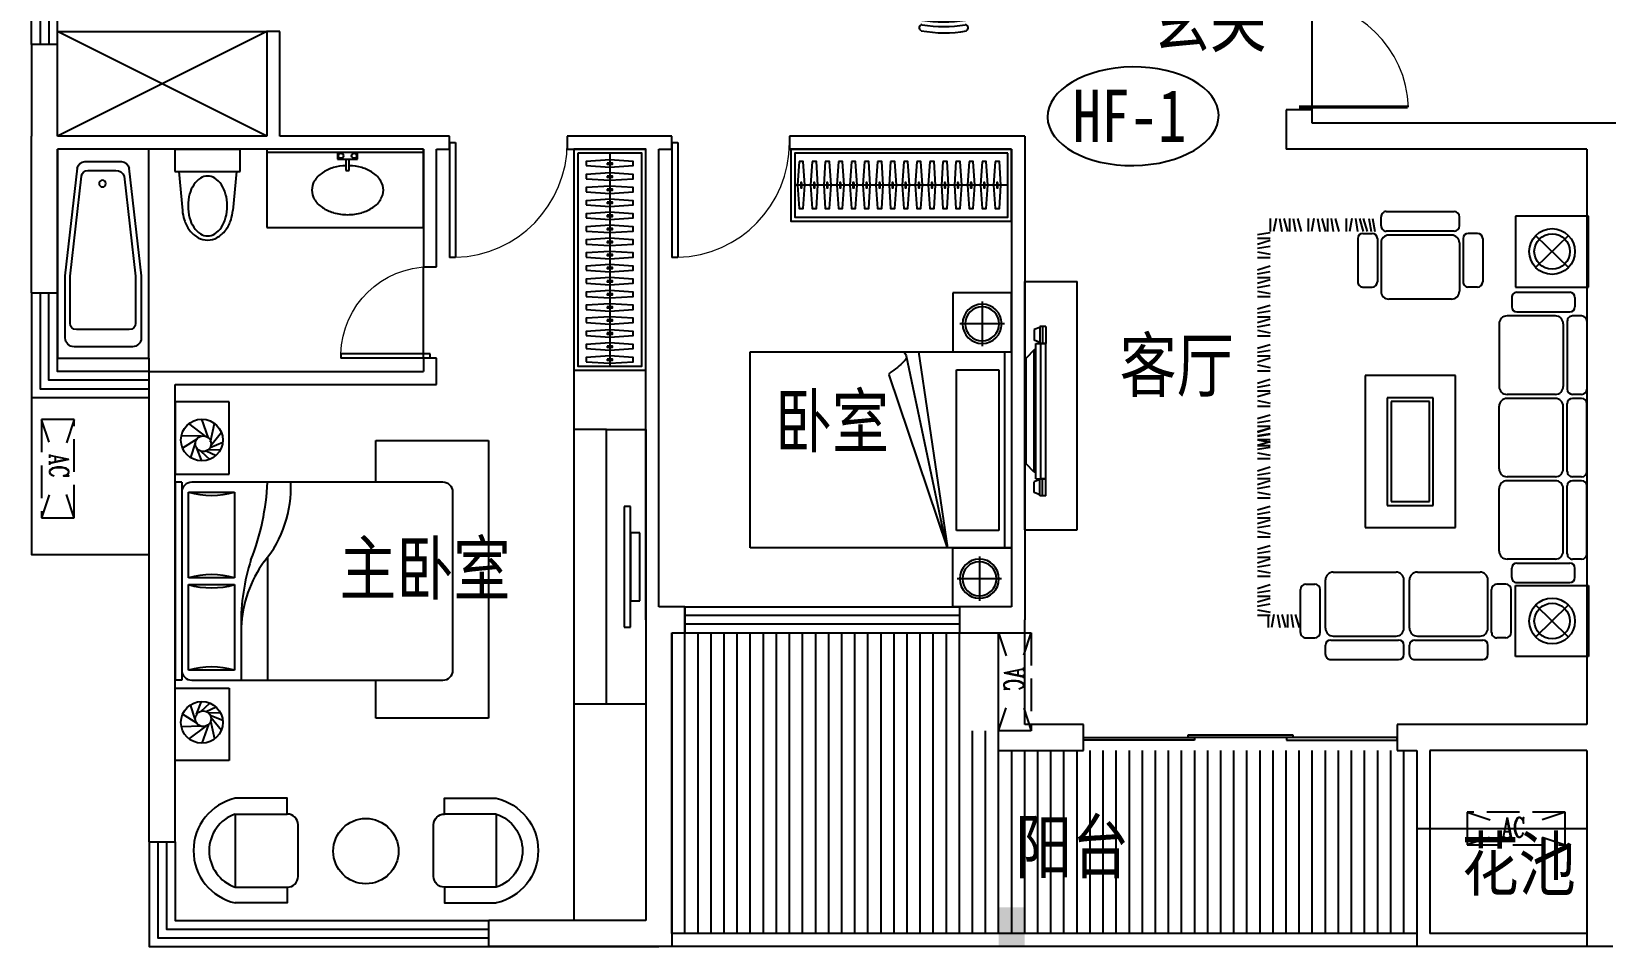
# Model space of a CAD drawing. Extents: x -515648 to -491648, y -675446 to -661846.
# Drawn here: x -515648 to -503604, y -675446 to -668446 of the extents above; entities that cross this region are included whole.
import ezdxf
from ezdxf.enums import TextEntityAlignment as Align

# ---------------------------------------------------------------- set-up
doc = ezdxf.new("R2010")
doc.units = 0
doc.header["$LTSCALE"] = 1000
doc.header["$MEASUREMENT"] = 0
doc.linetypes.add('DASH', pattern=[0.35, 0.25, -0.1])
doc.layers.get('0').update_dxf_attribs({"linetype": 'CONTINUOUS'})
for name, color, linetype in [('BATH', 8, 'CONTINUOUS'), ('F', 8, 'CONTINUOUS'), ('FURNITURE', 8, 'CONTINUOUS'), ('Furniture(家具)', 8, 'CONTINUOUS'), ('KT', 5, 'DASH'), ('KTIAO', 124, 'CONTINUOUS'), ('LVTRY', 187, 'CONTINUOUS'), ('PUB_TEXT', 7, 'CONTINUOUS'), ('WALL', 2, 'CONTINUOUS'), ('WINDOW', 4, 'CONTINUOUS'), ('家具1', 135, 'CONTINUOUS'), ('屋顶轮廓阳台', 5, 'CONTINUOUS')]:
    doc.layers.add(name, color=color, linetype=linetype)
doc.styles.add('-黑体', font='simhei.ttf', dxfattribs={"width": 0.8})
doc.styles.add('_ROMANC', font='ROMANC', dxfattribs={"width": 0.7})
doc.styles.add('DIM_FONT', font='ZBTXT.shx', dxfattribs={"width": 0.8})
doc.styles.add('黑体', font='simhei.ttf')

# ---------------------------------------------------------------- blocks, each defined once
blk = doc.blocks.new('A$C67170A1A')
for p, q in [((0, 2200), (0, 300)), ((1, 2200), (400, 2200)), ((400, 2200), (400, 300)), ((116, 1933), (71, 1915)), ((161, 1940), (116, 1940)), ((116, 1940), (116, 1810)), ((137, 1940), (137, 1810)), ((161, 1940), (161, 1810)), ((71, 1915), (71, 1834)), ((116, 1817), (71, 1834)), ((86, 1810), (86, 775)), ((86, 1810), (161, 1810)), ((161, 1810), (116, 1810)), ((123, 1810), (123, 775)), ((161, 1810), (161, 775)), ((73, 1761), (11, 1697)), ((11, 1697), (11, 888)), ((73, 1761), (73, 823)), ((86, 1761), (73, 1761)), ((73, 823), (11, 888)), ((116, 768), (71, 750)), ((71, 669), (71, 750)), ((86, 823), (73, 823)), ((86, 775), (161, 775)), ((161, 775), (116, 775)), ((116, 645), (116, 775)), ((137, 645), (137, 775)), ((161, 645), (161, 775)), ((116, 652), (71, 669)), ((161, 645), (116, 645)), ((0, 300), (400, 300))]:
    blk.add_line(p, q)
blk = doc.blocks.new('A$C15BD04F5')
at = {"layer": 'F'}
for p, q in [((0, 2861), (0, 3404)), ((0, 3404), (558, 3404)), ((558, 3404), (558, 2861)), ((770, 3388), (770, 3318)), ((1330, 3428), (810, 3428)), ((1370, 3388), (1370, 3318)), ((1413, 3388), (1413, 3318)), ((1973, 3428), (1453, 3428)), ((2013, 3388), (2013, 3318)), ((405, 3255), (153, 3010)), ((153, 3255), (405, 3010)), ((632, 3261), (702, 3261)), ((1330, 3278), (810, 3278)), ((1973, 3278), (1453, 3278)), ((2164, 3261), (2094, 3261)), ((592, 3221), (592, 2891)), ((742, 3221), (742, 2891)), ((770, 3188), (770, 2818)), ((1310, 3248), (830, 3248)), ((1370, 3188), (1370, 2818)), ((1413, 3188), (1413, 2818)), ((1953, 3248), (1473, 3248)), ((2013, 3188), (2013, 2818)), ((2054, 3221), (2054, 2891)), ((2204, 3221), (2204, 2891)), ((2244, 3083), (2215, 3181)), ((2276, 3083), (2259, 3181)), ((2304, 3083), (2304, 3181)), ((2348, 3083), (2319, 3181)), ((2380, 3083), (2363, 3181)), ((2407, 3083), (2426, 3181)), ((2451, 3083), (2451, 3181)), ((2533, 3089), (2435, 3089)), ((2533, 3046), (2435, 3065)), ((2533, 3018), (2435, 3002)), ((2533, 2987), (2435, 2958)), ((2533, 2943), (2435, 2943)), ((2533, 2914), (2435, 2898)), ((558, 2861), (0, 2861)), ((104, 2799), (104, 2729)), ((548, 2839), (144, 2839)), ((588, 2799), (588, 2729)), ((632, 2851), (702, 2851)), ((2164, 2851), (2094, 2851)), ((2533, 2883), (2435, 2854)), ((2533, 2789), (2435, 2789)), ((53, 2659), (123, 2659)), ((548, 2689), (144, 2689)), ((254, 2659), (624, 2659)), ((1310, 2758), (830, 2758)), ((1953, 2758), (1473, 2758)), ((2533, 2746), (2435, 2765)), ((2533, 2718), (2435, 2702)), ((2533, 2687), (2435, 2658)), ((13, 2619), (13, 2099)), ((163, 2619), (163, 2099)), ((194, 2599), (194, 2119)), ((684, 2599), (684, 2119)), ((2533, 2643), (2435, 2643)), ((2533, 2614), (2435, 2598)), ((2533, 2583), (2435, 2554)), ((1018, 2418), (1018, 1254)), ((1710, 2418), (1018, 2418)), ((1710, 1254), (1710, 2418)), ((2533, 2489), (2435, 2489)), ((2533, 2446), (2435, 2465)), ((2533, 2418), (2435, 2402)), ((2533, 2387), (2435, 2358)), ((2533, 2343), (2435, 2343)), ((2533, 2314), (2435, 2298)), ((1188, 2248), (1188, 1424)), ((1540, 2248), (1188, 2248)), ((1218, 2218), (1218, 1454)), ((1510, 2218), (1218, 2218)), ((1510, 1454), (1510, 2218)), ((1540, 1424), (1540, 2248)), ((2533, 2283), (2435, 2254)), ((2533, 2189), (2435, 2189)), ((53, 2059), (123, 2059)), ((254, 2059), (624, 2059)), ((2533, 2146), (2435, 2165)), ((2533, 2118), (2435, 2102)), ((2533, 2087), (2435, 2058)), ((13, 1989), (13, 1469)), ((53, 2029), (123, 2029)), ((163, 1989), (163, 1469)), ((194, 1969), (194, 1489)), ((254, 2029), (624, 2029)), ((684, 1969), (684, 1489)), ((2533, 2043), (2435, 2043)), ((2533, 2014), (2435, 1998)), ((2533, 1983), (2435, 1954)), ((2533, 1889), (2435, 1889)), ((2533, 1846), (2435, 1865)), ((2533, 1818), (2435, 1802)), ((2533, 1789), (2435, 1789)), ((2533, 1787), (2435, 1758)), ((2533, 1746), (2435, 1765)), ((2533, 1743), (2435, 1743)), ((2533, 1718), (2435, 1702)), ((2533, 1714), (2435, 1698)), ((2533, 1687), (2435, 1658)), ((2533, 1683), (2435, 1654)), ((2533, 1643), (2435, 1643)), ((2533, 1614), (2435, 1598)), ((2533, 1583), (2435, 1554)), ((1218, 1454), (1510, 1454)), ((2533, 1489), (2435, 1489)), ((2533, 1446), (2435, 1465)), ((13, 839), (13, 1359)), ((53, 1430), (123, 1430)), ((53, 1399), (123, 1399)), ((163, 839), (163, 1359)), ((194, 859), (194, 1339)), ((254, 1430), (624, 1430)), ((254, 1399), (624, 1399)), ((684, 859), (684, 1339)), ((1188, 1424), (1540, 1424)), ((2533, 1416), (2435, 1387)), ((2533, 1371), (2435, 1371)), ((2533, 1343), (2435, 1326)), ((1018, 1254), (1710, 1254)), ((2533, 1312), (2435, 1283)), ((2533, 1218), (2435, 1218)), ((2533, 1174), (2435, 1193)), ((2533, 1149), (2435, 1120)), ((2533, 1105), (2435, 1105)), ((2533, 1076), (2435, 1060)), ((2533, 1045), (2435, 1016)), ((2533, 951), (2435, 951)), ((2533, 908), (2435, 927)), ((2533, 881), (2435, 864)), ((2533, 849), (2435, 820)), ((53, 799), (123, 799)), ((104, 658), (104, 728)), ((548, 768), (144, 768)), ((254, 799), (624, 799)), ((588, 658), (588, 728)), ((2533, 805), (2435, 805)), ((2533, 776), (2435, 760)), ((2533, 745), (2435, 716)), ((548, 618), (144, 618)), ((988, 240), (988, 610)), ((1048, 670), (1528, 670)), ((1588, 240), (1588, 610)), ((2533, 651), (2435, 651)), ((2533, 608), (2435, 627)), ((0, 578), (0, 35)), ((558, 578), (0, 578)), ((558, 35), (558, 578)), ((810, 207), (810, 538)), ((850, 578), (920, 578)), ((960, 207), (960, 538)), ((1616, 207), (1616, 538)), ((1726, 578), (1656, 578)), ((1766, 207), (1766, 538)), ((2533, 581), (2435, 564)), ((2533, 549), (2435, 520)), ((2533, 505), (2435, 505)), ((153, 184), (405, 429)), ((405, 184), (153, 429)), ((2533, 476), (2435, 460)), ((2533, 445), (2435, 416)), ((2533, 351), (2435, 351)), ((2533, 308), (2435, 327)), ((2533, 281), (2435, 264)), ((2533, 249), (2435, 220)), ((850, 167), (920, 167)), ((1028, 150), (1548, 150)), ((1048, 180), (1528, 180)), ((1652, 54), (1635, 152)), ((1726, 167), (1656, 167)), ((1680, 54), (1663, 152)), ((1724, 54), (1695, 152)), ((1752, 54), (1724, 152)), ((1784, 54), (1767, 152)), ((1811, 54), (1830, 152)), ((1855, 54), (1855, 152)), ((1938, 54), (1910, 152)), ((1970, 54), (1953, 152)), ((1998, 54), (1998, 152)), ((2042, 54), (2014, 152)), ((2074, 54), (2057, 152)), ((2101, 54), (2120, 152)), ((2145, 54), (2145, 152)), ((2228, 54), (2200, 152)), ((2260, 54), (2243, 152)), ((2288, 54), (2288, 152)), ((2332, 54), (2304, 152)), ((2364, 54), (2347, 152)), ((2391, 54), (2410, 152)), ((2533, 205), (2435, 205)), ((2533, 176), (2435, 160)), ((2435, 54), (2435, 152)), ((0, 35), (558, 35)), ((988, 110), (988, 40)), ((1588, 110), (1588, 40)), ((1548, 0), (1028, 0))]:
    blk.add_line(p, q, dxfattribs=at)
for centre, radius in [((279, 3133), 175), ((279, 3133), 136), ((279, 306), 175), ((279, 306), 136)]:
    blk.add_circle(centre, radius, dxfattribs=at)
for centre, radius, start, end in [((810, 3388), 40, 90, 180), ((1330, 3388), 40, 360, 90), ((1453, 3388), 40, 90, 180), ((1973, 3388), 40, 360, 90), ((632, 3221), 40, 90, 180), ((702, 3221), 40, 360, 90), ((810, 3318), 40, 180, 270), ((1330, 3318), 40, 270, 360), ((1453, 3318), 40, 180, 270), ((1973, 3318), 40, 270, 360), ((2094, 3221), 40, 90, 180), ((2164, 3221), 40, 360, 90), ((830, 3188), 60, 90, 180), ((1310, 3188), 60, 360, 90), ((1473, 3188), 60, 90, 180), ((1953, 3188), 60, 360, 90), ((632, 2891), 40, 180, 270), ((702, 2891), 40, 270, 360), ((2094, 2891), 40, 180, 270), ((2164, 2891), 40, 270, 360), ((144, 2799), 40, 90, 180), ((548, 2799), 40, 360, 90), ((830, 2818), 60, 180, 270), ((1310, 2818), 60, 270, 360), ((1473, 2818), 60, 180, 270), ((1953, 2818), 60, 270, 360), ((53, 2619), 40, 90, 180), ((144, 2729), 40, 180, 270), ((123, 2619), 40, 360, 90), ((254, 2599), 60, 90, 180), ((548, 2729), 40, 270, 360), ((624, 2599), 60, 360, 90), ((53, 2099), 40, 180, 270), ((123, 2099), 40, 270, 360), ((254, 2119), 60, 180, 270), ((624, 2119), 60, 270, 360), ((53, 1989), 40, 90, 180), ((123, 1989), 40, 360, 90), ((254, 1969), 60, 90, 180), ((624, 1969), 60, 360, 90), ((53, 1470), 40, 180, 270), ((123, 1470), 40, 270, 360), ((254, 1490), 60, 180, 270), ((624, 1490), 60, 270, 360), ((53, 1359), 40, 90, 180), ((123, 1359), 40, 0, 90), ((254, 1339), 60, 90, 180), ((624, 1339), 60, 0, 90), ((254, 859), 60, 180, 270), ((624, 859), 60, 270, 0), ((53, 839), 40, 180, 270), ((144, 728), 40, 90, 180), ((123, 839), 40, 270, 0), ((548, 728), 40, 0, 90), ((144, 658), 40, 180, 270), ((548, 658), 40, 270, 0), ((1048, 610), 60, 90, 180), ((1528, 610), 60, 360, 90), ((850, 538), 40, 90, 180), ((920, 538), 40, 360, 90), ((1656, 538), 40, 90, 180), ((1726, 538), 40, 360, 90), ((850, 207), 40, 180, 270), ((920, 207), 40, 270, 360), ((1048, 240), 60, 180, 270), ((1028, 110), 40, 90, 180), ((1528, 240), 60, 270, 360), ((1548, 110), 40, 360, 90), ((1656, 207), 40, 180, 270), ((1726, 207), 40, 270, 360), ((1028, 40), 40, 180, 270), ((1548, 40), 40, 270, 0)]:
    blk.add_arc(centre, radius, start, end, dxfattribs=at)
blk = doc.blocks.new('A$C01E022E6')
at = {"layer": 'FURNITURE'}
for p, q in [((375, 1664), (375, 1858)), ((427, 1664), (427, 1858)), ((890, 1664), (890, 1858)), ((942, 1664), (942, 1858)), ((412, 314), (412, 159)), ((463, 314), (463, 159)), ((927, 314), (927, 159)), ((979, 314), (979, 159))]:
    blk.add_line(p, q, dxfattribs=at)
blk.add_lwpolyline([(1113, 1664), (289, 1664), (289, 314), (1113, 314)], close=True, dxfattribs=at)
for centre, radius, start, end in [((502, 1888), 49.1, 98.5308, 170.3803), ((495, 1995), 23.8, 116.0097, 268.0251), ((662, 1076), 957, 79.6214, 100.6257), ((658, 849), 1101, 81.4206, 98.5772), ((660, 878), 1107, 81.4608, 98.5749), ((815, 1888), 49, 8.6732, 81.3268), ((821, 1996), 24.7, 275.7106, 57.991), ((401, 1858), 25.9, 360, 180), ((1529, 1731), 1088, 171.2834, 183.52), ((-213, 1732), 1089, 356.4443, 8.6674), ((916, 1858), 25.9, 360, 180), ((941, 1311), 957, 169.3743, 190.3786), ((23, 1478), 23.8, 1.9749, 153.9903), ((1140, 1313), 1107, 171.4251, 188.5392), ((1169, 1315), 1101, 171.4228, 188.5794), ((130, 1471), 49.1, 99.6197, 171.4692), ((287, 444), 1088, 89.8693, 98.7166), ((1135, 464), 1088, 81.2834, 91.174), ((1292, 1491), 49.1, 8.5308, 80.3803), ((253, 1335), 1101, 351.4206, 8.5772), ((1400, 1498), 23.8, 26.0097, 178.0251), ((282, 1333), 1107, 351.4608, 8.5749), ((481, 1331), 957, 349.6214, 10.6257), ((22, 1152), 24.7, 212.009, 354.2894), ((129, 1158), 49, 188.6732, 261.3268), ((286, 2186), 1089, 261.3326, 270.1694), ((1136, 2206), 1089, 268.7882, 278.6674), ((1293, 1178), 49, 278.6732, 351.3268), ((1400, 1172), 24.7, 185.7106, 327.991), ((1135, -226), 1088, 81.2834, 91.174), ((1292, 802), 49.1, 8.5308, 80.3803), ((941, 621), 957, 169.3743, 190.3786), ((23, 788), 23.8, 1.9749, 153.9903), ((1140, 624), 1107, 171.4251, 188.5392), ((1169, 625), 1101, 171.4228, 188.5794), ((130, 782), 49.1, 99.6197, 171.4692), ((287, -246), 1088, 89.8693, 98.7166), ((253, 645), 1101, 351.4206, 8.5772), ((1400, 808), 23.8, 26.0097, 178.0251), ((282, 644), 1107, 351.4608, 8.5749), ((481, 641), 957, 349.6214, 10.6257), ((22, 463), 24.7, 212.009, 354.2894), ((129, 469), 49, 188.6732, 261.3268), ((286, 1497), 1089, 261.3326, 270.1694), ((1136, 1517), 1089, 268.7882, 278.6674), ((1293, 489), 49, 278.6732, 351.3268), ((1400, 483), 24.7, 185.7106, 327.991), ((1566, 287), 1088, 178.5605, 188.7166), ((-176, 286), 1089, 351.3326, 1.4771), ((438, 159), 25.9, 180, 360), ((539, 130), 49.1, 189.6197, 261.4692), ((852, 129), 49, 278.6732, 351.3268), ((953, 159), 25.9, 180, 360), ((532, 23), 23.8, 91.9749, 243.9903), ((699, 941), 957, 259.3743, 280.3786), ((695, 1169), 1101, 261.4228, 278.5794), ((697, 1140), 1107, 261.4251, 278.5392), ((858, 22), 24.7, 302.009, 84.2894)]:
    blk.add_arc(centre, radius, start, end, dxfattribs=at)
blk = doc.blocks.new('A$C421B5896')
at = {"layer": 'WALL', "xscale": -1, "rotation": 90.00209809128175}
blk.add_blockref('A$C01E022E6', (2018, 1422), dxfattribs=at)
blk = doc.blocks.new('_E14QGU')
for p, q in [((-720, 825), (0, 825)), ((-720, -825), (-720, 825)), ((0, 825), (0, -825)), ((-563, 674), (-660, -174)), ((-215, 727), (-504, 727)), ((-238, 657), (-460, 657)), ((-60, -174), (-156, 674)), ((-526, 612), (-616, -177)), ((-99, -177), (-188, 612)), ((-660, -174), (-660, -664)), ((-616, -177), (-616, -548)), ((-99, -548), (-99, -177)), ((-60, -664), (-60, -174)), ((-566, -598), (-149, -598)), ((-590, -734), (-130, -734)), ((0, -825), (-720, -825))]:
    blk.add_line(p, q)
blk.add_circle((-354, 554), 27.1)
for centre, radius, start, end in [((-504, 667), 60, 90, 173.7376), ((-462, 589), 67.7, 88.5078, 159.8364), ((-238, 607), 50, 6.4447, 90), ((-215, 667), 60, 6.2081, 90), ((-566, -548), 50, 180, 270), ((-149, -548), 50, 270, 360), ((-590, -664), 70, 180, 270), ((-130, -664), 70, 270, 360)]:
    blk.add_arc(centre, radius, start, end)
at = {"style": 'DIM_FONT', "width": 0.8, "flags": 9}
for tag in ['XSIZE', 'YSIZE']:
    blk.add_attdef(tag, (0, 0), '', height=0.5, dxfattribs=at)
blk = doc.blocks.new('A$C25F37408')
at = {"layer": 'BATH', "linetype": 'ByBlock'}
for p, q in [((524, 500), (524, 0)), ((695, 500), (524, 500)), ((695, 500), (695, 0)), ((524, 470), (227, 443)), ((524, 30), (227, 57)), ((524, 0), (695, 0))]:
    blk.add_line(p, q, dxfattribs=at)
blk.add_lwpolyline([(227, 443, 0.05322), (156, 429, 0.086125), (75, 388, 0.105969), (18, 322, 0.126081), (0, 250, 0.126081), (18, 179, 0.105969), (75, 113, 0.086125), (156, 71, 0.05322), (227, 57, 0.075938)], format="xyb", dxfattribs=at)
blk.add_lwpolyline([(489, 250, 0.141682), (474, 304, 0.107159), (422, 356, 0.079005), (352, 388, 0.066459), (261, 400, 0.066459), (169, 388, 0.079005), (99, 356, 0.107159), (47, 304, 0.141682), (32, 250, 0.141682), (47, 196, 0.107159), (99, 144, 0.079005), (169, 112, 0.066459), (261, 100, 0.066459), (352, 112, 0.079005), (422, 144, 0.107159), (474, 196, 0.141682)], format="xyb", close=True, dxfattribs=at)
blk = doc.blocks.new('*U35')
blk.add_line((-970, -275), (660, -275))
for points in [[(-1000, 0), (690, 0), (690, -550), (-1000, -550)], [(-970, -30), (660, -30), (660, -520), (-970, -520)]]:
    blk.add_lwpolyline(points, close=True)
at = {"elevation": 0}
for points in [[(-874, -95), (-862, -275), (-874, -455), (-906, -455), (-918, -275), (-906, -95)], [(-774, -95), (-762, -275), (-774, -455), (-806, -455), (-818, -275), (-806, -95)], [(-674, -95), (-662, -275), (-674, -455), (-706, -455), (-718, -275), (-706, -95)], [(-574, -95), (-562, -275), (-574, -455), (-606, -455), (-618, -275), (-606, -95)], [(-474, -95), (-462, -275), (-474, -455), (-506, -455), (-518, -275), (-506, -95)], [(-374, -95), (-362, -275), (-374, -455), (-406, -455), (-418, -275), (-406, -95)], [(-274, -95), (-262, -275), (-274, -455), (-306, -455), (-318, -275), (-306, -95)], [(-174, -95), (-162, -275), (-174, -455), (-206, -455), (-218, -275), (-206, -95)], [(-74, -95), (-62, -275), (-74, -455), (-106, -455), (-118, -275), (-106, -95)], [(26, -95), (38, -275), (26, -455), (-6, -455), (-18, -275), (-6, -95)], [(126, -95), (138, -275), (126, -455), (94, -455), (82, -275), (94, -95)], [(226, -95), (238, -275), (226, -455), (194, -455), (182, -275), (194, -95)], [(326, -95), (338, -275), (326, -455), (294, -455), (282, -275), (294, -95)], [(426, -95), (438, -275), (426, -455), (394, -455), (382, -275), (394, -95)], [(526, -95), (538, -275), (526, -455), (494, -455), (482, -275), (494, -95)], [(626, -95), (638, -275), (626, -455), (594, -455), (582, -275), (594, -95)]]:
    blk.add_lwpolyline(points, close=True, dxfattribs=at)
at = {"ltscale": 15, "elevation": 0}
for points in [[(-894, -255), (-886, -255), (-886, -295), (-894, -295)], [(-794, -255), (-786, -255), (-786, -295), (-794, -295)], [(-694, -255), (-686, -255), (-686, -295), (-694, -295)], [(-594, -255), (-586, -255), (-586, -295), (-594, -295)], [(-494, -255), (-486, -255), (-486, -295), (-494, -295)], [(-394, -255), (-386, -255), (-386, -295), (-394, -295)], [(-294, -255), (-286, -255), (-286, -295), (-294, -295)], [(-194, -255), (-186, -255), (-186, -295), (-194, -295)], [(-94, -255), (-86, -255), (-86, -295), (-94, -295)], [(6, -255), (14, -255), (14, -295), (6, -295)], [(106, -255), (114, -255), (114, -295), (106, -295)], [(206, -255), (214, -255), (214, -295), (206, -295)], [(306, -255), (314, -255), (314, -295), (306, -295)], [(406, -255), (414, -255), (414, -295), (406, -295)], [(506, -255), (514, -255), (514, -295), (506, -295)], [(606, -255), (614, -255), (614, -295), (606, -295)]]:
    blk.add_lwpolyline(points, close=True, dxfattribs=at)
blk = doc.blocks.new('双人床3')
for p, q in [((0, 1200), (450, 1200)), ((0, 750), (0, 1200)), ((226, 1134), (226, 794)), ((450, 1200), (450, 750)), ((56, 963), (396, 964)), ((0, 750), (0, -750)), ((450, 750), (0, 750)), ((2000, 750), (0, 750)), ((56, 750), (56, -750)), ((713, 750), (490, -750)), ((2000, -750), (2000, 750)), ((98, 613), (98, -616)), ((422, 613), (98, 613)), ((422, -616), (422, 613)), ((807, 720), (507, -709)), ((490, -750), (936, 575)), ((98, -616), (422, -616)), ((450, -750), (0, -750)), ((0, -750), (0, -1200)), ((0, -750), (2000, -750)), ((0, -750), (2000, -750)), ((0, -750), (170, -750)), ((247, -816), (247, -1156)), ((450, -1200), (450, -750)), ((77, -986), (417, -986)), ((0, -1200), (450, -1200))]:
    blk.add_line(p, q)
for centre, radius in [((226, 964), 150), ((226, 964), 130), ((247, -986), 150), ((247, -986), 130)]:
    blk.add_circle(centre, radius)
for centre, radius, start, end in [((845, 711), 39.3, 98.3142, 235.2303), ((1256, 1096), 602, 223.8941, 237.4565), ((927, 580), 10, 330.9519, 57.4565)]:
    blk.add_arc(centre, radius, start, end)
blk = doc.blocks.new('KTIAO')
at = {"layer": 'KTIAO', "linetype": 'DASH'}
for p, q in [((0, 0), (177, -59)), ((0, 0), (0, -250)), ((750, 0), (0, 0)), ((750, 0), (573, -59)), ((750, -250), (750, 0)), ((172, -193), (0, -250)), ((575, -192), (750, -250)), ((0, -250), (750, -250))]:
    blk.add_line(p, q, dxfattribs=at)
at = {"layer": 'KTIAO', "style": '_ROMANC', "width": 0.7}
blk.add_text('AC', height=148.6, rotation=360, dxfattribs=at).set_placement((261, -190))
at = {"layer": 'KTIAO', "style": 'DIM_FONT', "width": 0.6, "flags": 9}
for tag in ['XSIZE', 'YSIZE']:
    blk.add_attdef(tag, (0, -250), '', height=0.5, rotation=360, dxfattribs=at)
blk = doc.blocks.new('$plan$00001049')
at = {"linetype": 'Continuous'}
for p, q in [((280, 0), (-280, 0)), ((-280, -397.68), (-280, -397.656)), ((-197.68, -480), (197.68, -480)), ((280, -397.68), (280, -397.656))]:
    blk.add_line(p, q, dxfattribs=at)
for points in [[(-280, 0), (-280, 0), (-280, -397.656), (-400, -397.656), (-400, 0)], [(280, 0), (280, 0), (280, -397.656), (400, -397.656), (400, 0)]]:
    blk.add_lwpolyline(points, dxfattribs=at)
for centre, radius, start, end in [((0, -90), 410, 12.68038, 167.3196), ((0, -96), 296, 18.92464, 161.0754), ((-197.68, -397.68), 82.32, 180, 270), ((197.68, -397.68), 82.32, 270, 0)]:
    blk.add_arc(centre, radius, start, end, dxfattribs=at)
blk = doc.blocks.new('电视柜4')
at = {"layer": 'Furniture(家具)'}
for p, q in [((-300, -1050), (-300, 1050)), ((-300, 1050), (0, 1050)), ((0, 1050), (0, -1050)), ((-117, 461), (-165, 461)), ((-165, 461), (-165, -461)), ((-117, -461), (-117, 461)), ((-44, 261), (-117, 261)), ((-117, 261), (-117, -261)), ((-44, -261), (-44, 261)), ((-117, -261), (-44, -261)), ((-165, -461), (-117, -461)), ((0, -1050), (-300, -1050))]:
    blk.add_line(p, q, dxfattribs=at)
blk = doc.blocks.new('双人床4')
at = {"layer": 'Furniture(家具)'}
for p, q in [((412, 1372), (0, 1372)), ((0, 1372), (0, 819)), ((412, 819), (412, 1372)), ((234, 1108), (105, 1206)), ((255, 1095), (203, 1240)), ((271, 1067), (301, 1207)), ((199, 1110), (48, 1113)), ((165, 1086), (57, 1018)), ((272, 1039), (353, 1140)), ((154, 1056), (116, 947)), ((164, 1018), (201, 920)), ((199, 993), (264, 932)), ((238, 997), (313, 962)), ((254, 1007), (345, 1004)), ((267, 1024), (364, 1064)), ((1535, 1077), (2397, 1077)), ((1535, 757), (1535, 1077)), ((2397, 1077), (2397, -1047)), ((0, 819), (412, 819)), ((50, 757), (0, 757)), ((0, 757), (0, -757)), ((50, 757), (50, -757)), ((2049, 757), (126, 757)), ((101, 681), (454, 681)), ((101, 25), (101, 681)), ((454, 681), (454, 25)), ((2124, -681), (2124, 681)), ((707, 177), (707, -757)), ((454, 25), (101, 25)), ((101, -25), (454, -25)), ((101, -681), (101, -25)), ((454, -25), (454, -681)), ((505, -341), (505, -757)), ((454, -681), (101, -681)), ((50, -757), (0, -757)), ((0, -819), (412, -819)), ((0, -1372), (0, -819)), ((126, -757), (2049, -757)), ((412, -819), (412, -1372)), ((1535, -1047), (1535, -757)), ((154, -1056), (116, -947)), ((164, -1018), (201, -920)), ((199, -993), (264, -932)), ((238, -997), (313, -962)), ((165, -1086), (57, -1018)), ((254, -1007), (345, -1004)), ((267, -1024), (364, -1064)), ((271, -1067), (301, -1207)), ((272, -1039), (353, -1140)), ((2397, -1047), (1535, -1047)), ((199, -1110), (48, -1113)), ((234, -1108), (105, -1206)), ((255, -1095), (203, -1240)), ((412, -1372), (0, -1372))]:
    blk.add_line(p, q, dxfattribs=at)
for centre, radius in [((204, 1080), 160), ((214, 1052), 60), ((204, -1080), 160), ((214, -1052), 60)]:
    blk.add_circle(centre, radius, dxfattribs=at)
for centre, radius, start, end in [((126, 681), 75.7, 90, 180), ((-1149, 842), 1857, 338.5931, 357.384), ((-6, 719), 892, 320.4539, 2.4327), ((2049, 681), 75.7, 0, 90), ((278, 1287), 631, 253.7398, 286.2602), ((2088, -320), 1584, 162.1966, 180.7418), ((1432, -394), 928, 143.9597, 177.4602), ((278, -580), 631, 73.7398, 106.2602), ((278, 580), 631, 253.7398, 286.2602), ((126, -681), 75.7, 180, 270), ((278, -1287), 631, 73.7398, 106.2602), ((2049, -681), 75.7, 270, 0)]:
    blk.add_arc(centre, radius, start, end, dxfattribs=at)
blk = doc.blocks.new('$DorLib2D$00000025')
at = {"const_width": 0.02}
for points in [[(0.481, -0.001), (0.481, 0.691)], [(-0.481, 0.001), (-0.481, 0.308)]]:
    blk.add_lwpolyline(points, dxfattribs=at)
at = {"lineweight": 13}
for centre, radius, start, end in [((0.505, -0.002), 0.699, 91.9397, 179.7238), ((-0.501, 0.003), 0.307, 359.7899, 85.7508)]:
    blk.add_arc(centre, radius, start, end, dxfattribs=at)
blk = doc.blocks.new('$TCHSYS$WIN2D')
for p, q in [((-0.5, 0.5), (0.5, 0.5)), ((-0.5, 0.5), (-0.5, -0.5)), ((0.5, 0.5), (0.5, -0.5)), ((0.5, 0.1667), (-0.5, 0.1667)), ((0.5, -0.1667), (-0.5, -0.1667)), ((-0.5, -0.5), (0.5, -0.5))]:
    blk.add_line(p, q)
blk = doc.blocks.new('$DorLib2D$00000001')
for p, q in [((0.45, 0.975), (0.5, 0.975)), ((0.45, 0), (0.45, 0.975)), ((0.5, 0), (0.5, 0.975)), ((0.5, 0), (0.45, 0))]:
    blk.add_line(p, q)
at = {"lineweight": 13}
blk.add_arc((0.475, 0), 0.975, 91.4693, 180, dxfattribs=at)
blk = doc.blocks.new('$DorLib2D$00000132')
at = {"color": 0, "linetype": 'Continuous'}
for p, q in [((-0.5, 0.1042), (-0.5, 0)), ((-0.1467, 0.1042), (-0.5, 0.1042)), ((-0.1467, 0), (-0.1467, 0.1042)), ((0.1467, 0.1042), (0.5, 0.1042)), ((0.1467, 0), (0.1467, 0.1042)), ((0.5, 0.1042), (0.5, 0)), ((-0.5, 0), (-0.1467, 0)), ((-0.1667, 0), (0.1667, 0)), ((-0.1667, -0.1042), (-0.1667, 0)), ((0.5, 0), (0.1467, 0)), ((0.1667, 0), (0.1667, -0.1042)), ((0.1667, -0.1042), (-0.1667, -0.1042))]:
    blk.add_line(p, q, dxfattribs=at)

msp = doc.modelspace()

# ---------------------------------------------------------------- hatches: boundary and pattern name
at = {"layer": 'F'}
h = msp.add_hatch(dxfattribs=at)
h.set_pattern_fill('_USER', color=256, scale=100, angle=90, style=0, pattern_type=0)
h.set_pattern_definition([(90, (-510747.65, -675345.63), (-100, 6e-15), [])])
h.paths.add_polyline_path([(-505048, -674546), (-505048, -673946), (-505198, -673946), (-507598, -673946), (-508248, -673946), (-508248, -673046), (-510748, -673046), (-510748, -674746), (-510748, -675346), (-505048, -675346)])
h.paths.add_polyline_path([(-508220, -675020), (-507330, -675020), (-507330, -674433), (-508220, -674433)], flags=24)
h.paths.add_polyline_path([(-510748, -673646), (-508248, -673646), (-508248, -673046), (-510748, -673046)], flags=16)
h.paths.add_polyline_path([(-510748, -673646), (-508248, -673646), (-508248, -673046), (-510748, -673046)], flags=16)
h.paths.add_polyline_path([(-508498, -673796), (-508248, -673796), (-508248, -673046), (-508498, -673046)], flags=16)
at = {"layer": 'Furniture(家具)'}
h = msp.add_hatch(color=256, dxfattribs=at)
h.paths.add_polyline_path([(-508248, -675146), (-508148, -675146), (-508148, -675446, 0.000003), (-508148, -675446), (-508248, -675446)])
h.paths.add_polyline_path([(-508148, -675146), (-508048, -675146), (-508048, -675446), (-508148, -675446, 0.000003), (-508148, -675446)])

# ---------------------------------------------------------------- linework, layer by layer
at = {"layer": 'BATH', "linetype": 'ByBlock'}
for p, q in [((-513848, -669346, 0), (-513848, -669946, 0)), ((-512648, -669371, 0), (-513848, -669371, 0)), ((-513306, -669371, 0), (-513306, -669422, 0)), ((-513153, -669422, 0), (-513153, -669371, 0)), ((-512648, -669946, 0), (-512648, -669346, 0)), ((-513306, -669422, 0), (-513153, -669422, 0)), ((-513242, -669422, 0), (-513242, -669510, 0)), ((-513217, -669510, 0), (-513217, -669422, 0)), ((-513242, -669510, 0), (-513217, -669510, 0)), ((-513848, -669946, 0), (-512648, -669946, 0))]:
    msp.add_line(p, q, dxfattribs=at)
for centre in [(-513280, -669396, 0), (-513179, -669396, 0)]:
    msp.add_circle(centre, 19.1, dxfattribs=at)
for centre, radius, start, end in [((-513258, -669766, 0), 290, 105.8345, 124.4003), ((-513228, -669870, 0), 398, 92.0081, 105.8345), ((-513228, -669870, 0), 398, 74.1655, 88.3484), ((-513199, -669766, 0), 290, 55.5997, 74.1655), ((-513371, -669659, 0), 131, 148.8288, 180), ((-513303, -669701, 0), 211, 124.4003, 148.8288), ((-513154, -669701, 0), 211, 31.1712, 55.5997), ((-513086, -669659, 0), 131, 0, 31.1712), ((-513371, -669659, 0), 131, 180, 211.1712), ((-513303, -669618, 0), 211, 211.1712, 235.5997), ((-513154, -669618, 0), 211, 304.4003, 328.8288), ((-513086, -669659, 0), 131, 328.8288, 0), ((-513258, -669552, 0), 290, 235.5997, 254.1655), ((-513228, -669449, 0), 398, 254.1655, 270), ((-513228, -669449, 0), 398, 270, 285.8345), ((-513199, -669552, 0), 290, 285.8345, 304.4003)]:
    msp.add_arc(centre, radius, start, end, dxfattribs=at)
at = {"layer": 'FURNITURE'}
for p, q in [((-515448, -668446, 0), (-513848, -668446, 0)), ((-513848, -669246, 0), (-515448, -668446, 0)), ((-513848, -668446, 0), (-515448, -669246, 0)), ((-514749, -670946, 0), (-514749, -671046, 0))]:
    msp.add_line(p, q, dxfattribs=at)
at = {"layer": 'Furniture(家具)'}
for p, q in [((-511498, -671036, 0), (-511498, -675246, 0)), ((-511248, -671491, 0), (-511498, -671491, 0)), ((-510948, -673591, 0), (-511498, -673591, 0))]:
    msp.add_line(p, q, dxfattribs=at)
at = {"layer": 'PUB_TEXT', "extrusion": (0, 0, -1)}
msp.add_ellipse((-507219, -669094, 0), major_axis=(655, 8), ratio=0.575668, dxfattribs=at)
at = {"layer": 'WALL'}
for p, q in [((-513748, -668446), (-513848, -668446)), ((-513848, -668446), (-513848, -669246)), ((-513748, -669246), (-513748, -668446)), ((-515448, -668546), (-515648, -668546)), ((-515648, -668546), (-515648, -669246)), ((-515448, -669246), (-515448, -668546)), ((-505848, -669046), (-506048, -669046)), ((-506048, -669046), (-506048, -669346)), ((-505848, -669146), (-505848, -669046)), ((-515648, -670446), (-515648, -669246)), ((-513848, -669246), (-515448, -669246)), ((-512548, -669246), (-513748, -669246)), ((-512448, -669246), (-512548, -669246)), ((-512448, -669346), (-512448, -669246)), ((-510848, -669246), (-511548, -669246)), ((-511548, -669246), (-511548, -669346)), ((-510748, -669246), (-510848, -669246)), ((-510748, -669346), (-510748, -669246)), ((-508048, -669246), (-509848, -669246)), ((-509848, -669246), (-509848, -669346)), ((-508048, -669246), (-508048, -672946)), ((-503648, -669146), (-505848, -669146)), ((-501448, -669146), (-503648, -669146)), ((-515448, -670446), (-515448, -669346)), ((-513748, -669346), (-515448, -669346)), ((-512648, -669346), (-513748, -669346)), ((-512648, -669346), (-512648, -670246)), ((-512548, -669346), (-512448, -669346)), ((-512548, -670246), (-512548, -669346)), ((-511548, -669346), (-510948, -669346)), ((-510948, -672946), (-510948, -669346)), ((-510848, -672846), (-510848, -669346)), ((-510848, -669346), (-510748, -669346)), ((-509848, -669346), (-508148, -669346)), ((-508148, -669346), (-508148, -672846)), ((-503748, -669346), (-506048, -669346)), ((-503748, -669346), (-503748, -673746)), ((-512648, -670246), (-512548, -670246)), ((-515648, -670446), (-515448, -670446)), ((-514748, -671046), (-512648, -671046)), ((-514748, -674646), (-514748, -671046)), ((-512548, -670946), (-512648, -670946)), ((-512648, -670946), (-512648, -671046)), ((-512548, -671146), (-512548, -670946)), ((-514548, -671146), (-512548, -671146)), ((-514548, -674646), (-514548, -671146)), ((-510648, -672846), (-510848, -672846)), ((-510648, -673046), (-510648, -672846)), ((-508148, -672846), (-508548, -672846)), ((-508548, -672846), (-508548, -673046)), ((-510948, -672946), (-510948, -675246)), ((-508048, -673746), (-508048, -672946)), ((-510748, -673046), (-510748, -675446)), ((-510748, -673046), (-510648, -673046)), ((-508548, -673046), (-508248, -673046)), ((-508248, -673946), (-508248, -673046)), ((-507598, -673746), (-508048, -673746)), ((-507598, -673946), (-507598, -673746)), ((-505048, -673746), (-505198, -673746)), ((-505198, -673746), (-505198, -673946)), ((-503748, -673746), (-505048, -673746)), ((-508248, -673946), (-507598, -673946)), ((-505198, -673946), (-505048, -673946)), ((-505048, -673946), (-505048, -674546)), ((-503748, -673946), (-504948, -673946)), ((-504948, -673946), (-504948, -674546)), ((-503748, -673946), (-503748, -675446)), ((-504948, -674546), (-505048, -674546)), ((-514748, -674646), (-514548, -674646)), ((-510948, -675246), (-512148, -675246)), ((-512148, -675446), (-512148, -675246)), ((-510748, -675446), (-512148, -675446)), ((-503548, -675446), (-503748, -675446))]:
    msp.add_line(p, q, dxfattribs=at)
at = {"layer": 'WINDOW'}
for p, q in [((-505848, -669046, 0), (-505848, -667846, 0)), ((-512648, -670946, 0), (-512648, -670246, 0))]:
    msp.add_line(p, q, dxfattribs=at)
at = {"layer": 'WINDOW', "elevation": 0}
for points in [[(-515648, -670446), (-515648, -671046), (-515648, -671246), (-514748, -671246)], [(-515581, -670446), (-515581, -671046), (-515581, -671179), (-514748, -671179)], [(-514749, -671113), (-515515, -671113), (-515515, -670446)], [(-514749, -671046), (-515448, -671046), (-515448, -670446)], [(-514748, -674646), (-514748, -675446), (-512148, -675446)], [(-514681, -674646), (-514681, -675379), (-512148, -675379)], [(-514615, -674646), (-514615, -675313), (-512148, -675313)], [(-514548, -674646), (-514548, -675246), (-512148, -675246)]]:
    msp.add_lwpolyline(points, dxfattribs=at)
at = {"layer": '家具1'}
msp.add_circle((-513089, -674716, 0), 250, dxfattribs=at)
at = {"layer": '屋顶轮廓阳台'}
for p, q in [((-505048, -674546, 0), (-505048, -675446, 0)), ((-504948, -674546, 0), (-504948, -675346, 0)), ((-505048, -675346, 0), (-510748, -675346, 0)), ((-503748, -675346, 0), (-504948, -675346, 0)), ((-512148, -675446, 0), (-510848, -675446, 0)), ((-503748, -675446, 0), (-510748, -675446, 0))]:
    msp.add_line(p, q, dxfattribs=at)
at = {"layer": '屋顶轮廓阳台', "elevation": 0}
for points in [[(-515648, -671246), (-515648, -672446), (-514748, -672446)], [(-503748, -674546), (-504948, -674546), (-504948, -674546)]]:
    msp.add_lwpolyline(points, dxfattribs=at)

# ---------------------------------------------------------------- block references
at = {"layer": 'FURNITURE', "xscale": -1, "rotation": 90.00209809537527}
msp.add_blockref('A$C421B5896', (-507942, -666422, 0), dxfattribs=at)
at = {"layer": 'FURNITURE', "xscale": -0.9696969697251915, "yscale": 0.9696969697251915, "zscale": 0.969696969697005}
msp.add_blockref('_E14QGU', (-515448, -670146, 0), dxfattribs=at)
at = {"layer": 'Furniture(家具)', "xscale": -1}
for name, p, rotation in [('*U35', (-511498, -670346, 0), 90), ('*U35', (-511498, -670346, 0), 90), ('A$C67170A1A', (-508048, -670057, 0), 180.0000151678224)]:
    msp.add_blockref(name, p, dxfattribs=dict(at, rotation=rotation))
for name, p in [('*U35', (-509148, -669346, 0)), ('双人床3', (-508148, -671646, 0))]:
    msp.add_blockref(name, p, dxfattribs=at)
at = {"layer": 'Furniture(家具)', "rotation": 179.9999999866598}
msp.add_blockref('A$C15BD04F5', (-503734, -669823, 0), dxfattribs=at)
at = {"layer": 'Furniture(家具)'}
for name, p in [('双人床4', (-514548, -672651, 0)), ('电视柜4', (-510948, -672541, 0))]:
    msp.add_blockref(name, p, dxfattribs=at)
at = {"layer": 'KT', "rotation": 270}
msp.add_blockref('KTIAO', (-515320, -671415, 0), dxfattribs=at)
at = {"layer": 'KT', "xscale": -1, "rotation": 90}
msp.add_blockref('KTIAO', (-508248, -673046, 0), dxfattribs=at)
at = {"layer": 'KT'}
msp.add_blockref('KTIAO', (-504663, -674418, 0), dxfattribs=at)
at = {"layer": 'LVTRY', "extrusion": (1.96725e-10, 2.8927e-09, 1), "rotation": 89.99999997331958}
msp.add_blockref('A$C25F37408', (-514050, -670041, 0), dxfattribs=at)
at = {"layer": 'WINDOW'}
for name, p, xscale, yscale, zscale, rotation in [('$TCHSYS$WIN2D', (-515548, -668096), 900, -200, 900, 90.00000000004638), ('$DorLib2D$00000025', (-505948, -668446), -1200, -1200, -1200, 90.0000000010672), ('$DorLib2D$00000001', (-511998, -669296), 900, 900, 900, 180.0000000000863), ('$DorLib2D$00000001', (-510298, -669296), 900, 900, 900, 179.9999999999407), ('$DorLib2D$00000001', (-512598, -670596), -700, 700, -700, 89.99999999987362), ('$TCHSYS$WIN2D', (-509598, -672946), -2100, -200, -2100, 179.9999999912349), ('$DorLib2D$00000132', (-506398, -673846), 2400, 200, 2400, 180)]:
    msp.add_blockref(name, p, dxfattribs=dict(at, xscale=xscale, yscale=yscale, zscale=zscale, rotation=rotation))
at = {"layer": '家具1', "rotation": 90}
msp.add_blockref('$plan$00001049', (-514088, -674712, 0), dxfattribs=at)
at = {"layer": '家具1', "xscale": -1, "rotation": 270}
msp.add_blockref('$plan$00001049', (-512091, -674712, 0), dxfattribs=at)

# ---------------------------------------------------------------- texts
at = {"layer": 'PUB_TEXT', "style": '黑体', "width": 0.8}
msp.add_text('玄关', height=400, dxfattribs=at).set_placement((-506633, -668561, 0), align=Align.CENTER)
at = {"layer": 'PUB_TEXT', "style": '-黑体', "width": 0.8}
msp.add_text('HF-1', height=400, rotation=0, dxfattribs=at).set_placement((-507681, -669290, 0))
at = {"layer": 'PUB_TEXT', "style": '黑体', "width": 0.8}
for s, p in [('客厅', (-507322, -671198, 0)), ('卧室', (-509959, -671626, 0)), ('主卧室', (-513292, -672753, 0)), ('阳台', (-508122, -674882, 0)), ('花池', (-504705, -675014, 0))]:
    msp.add_text(s, height=400, dxfattribs=at).set_placement(p)

doc.saveas('drawing.dxf')
